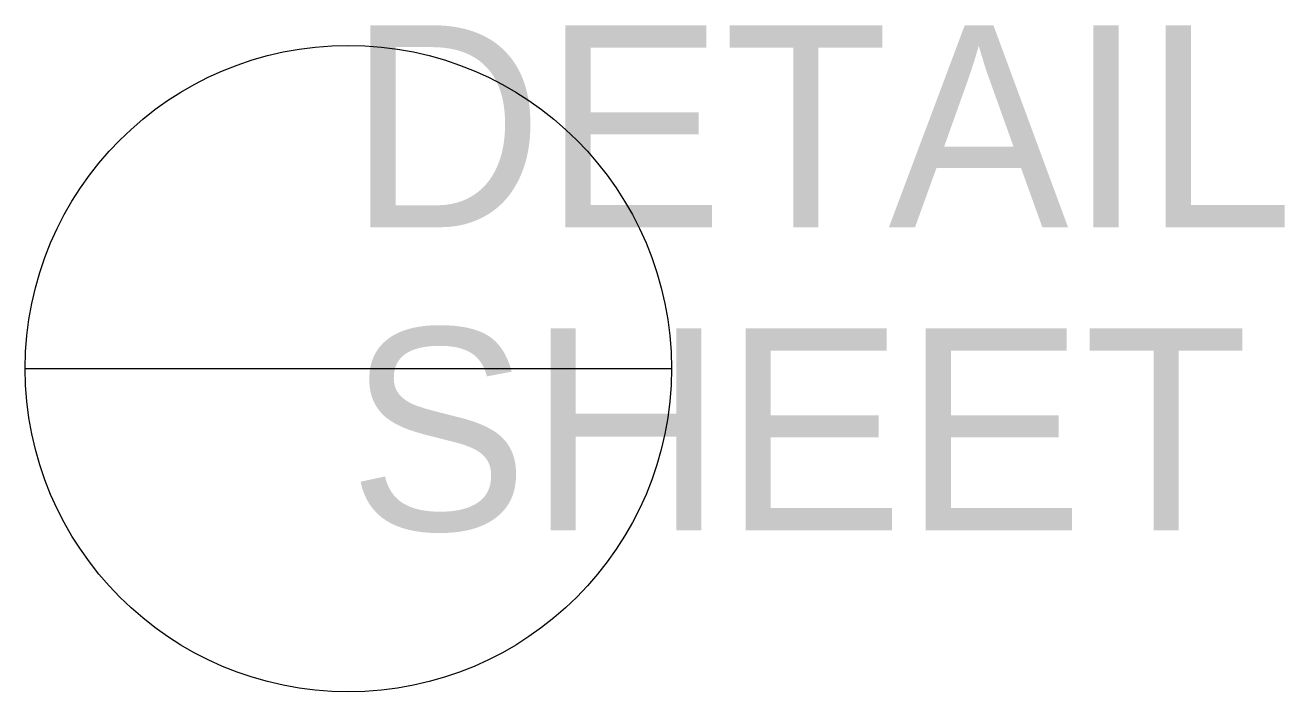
# Model space of a CAD drawing. Header units: metres. Extents: x -0.16 to 0.464, y -0.16 to 0.17.
import ezdxf

# ---------------------------------------------------------------- set-up
doc = ezdxf.new("R2010")
doc.units = ezdxf.units.M

msp = doc.modelspace()

# ---------------------------------------------------------------- linework, layer by layer
msp.add_line((-0.16, 0), (0.16, 0))
msp.add_circle((0, 0), 0.16)

# ---------------------------------------------------------------- texts
for tag, p, s in [('DETAIL', (0, 0.07), '1'), ('SHEET', (0, -0.08), 'D-01')]:
    msp.add_attdef(tag, p, s, height=0.1)

doc.saveas('drawing.dxf')
